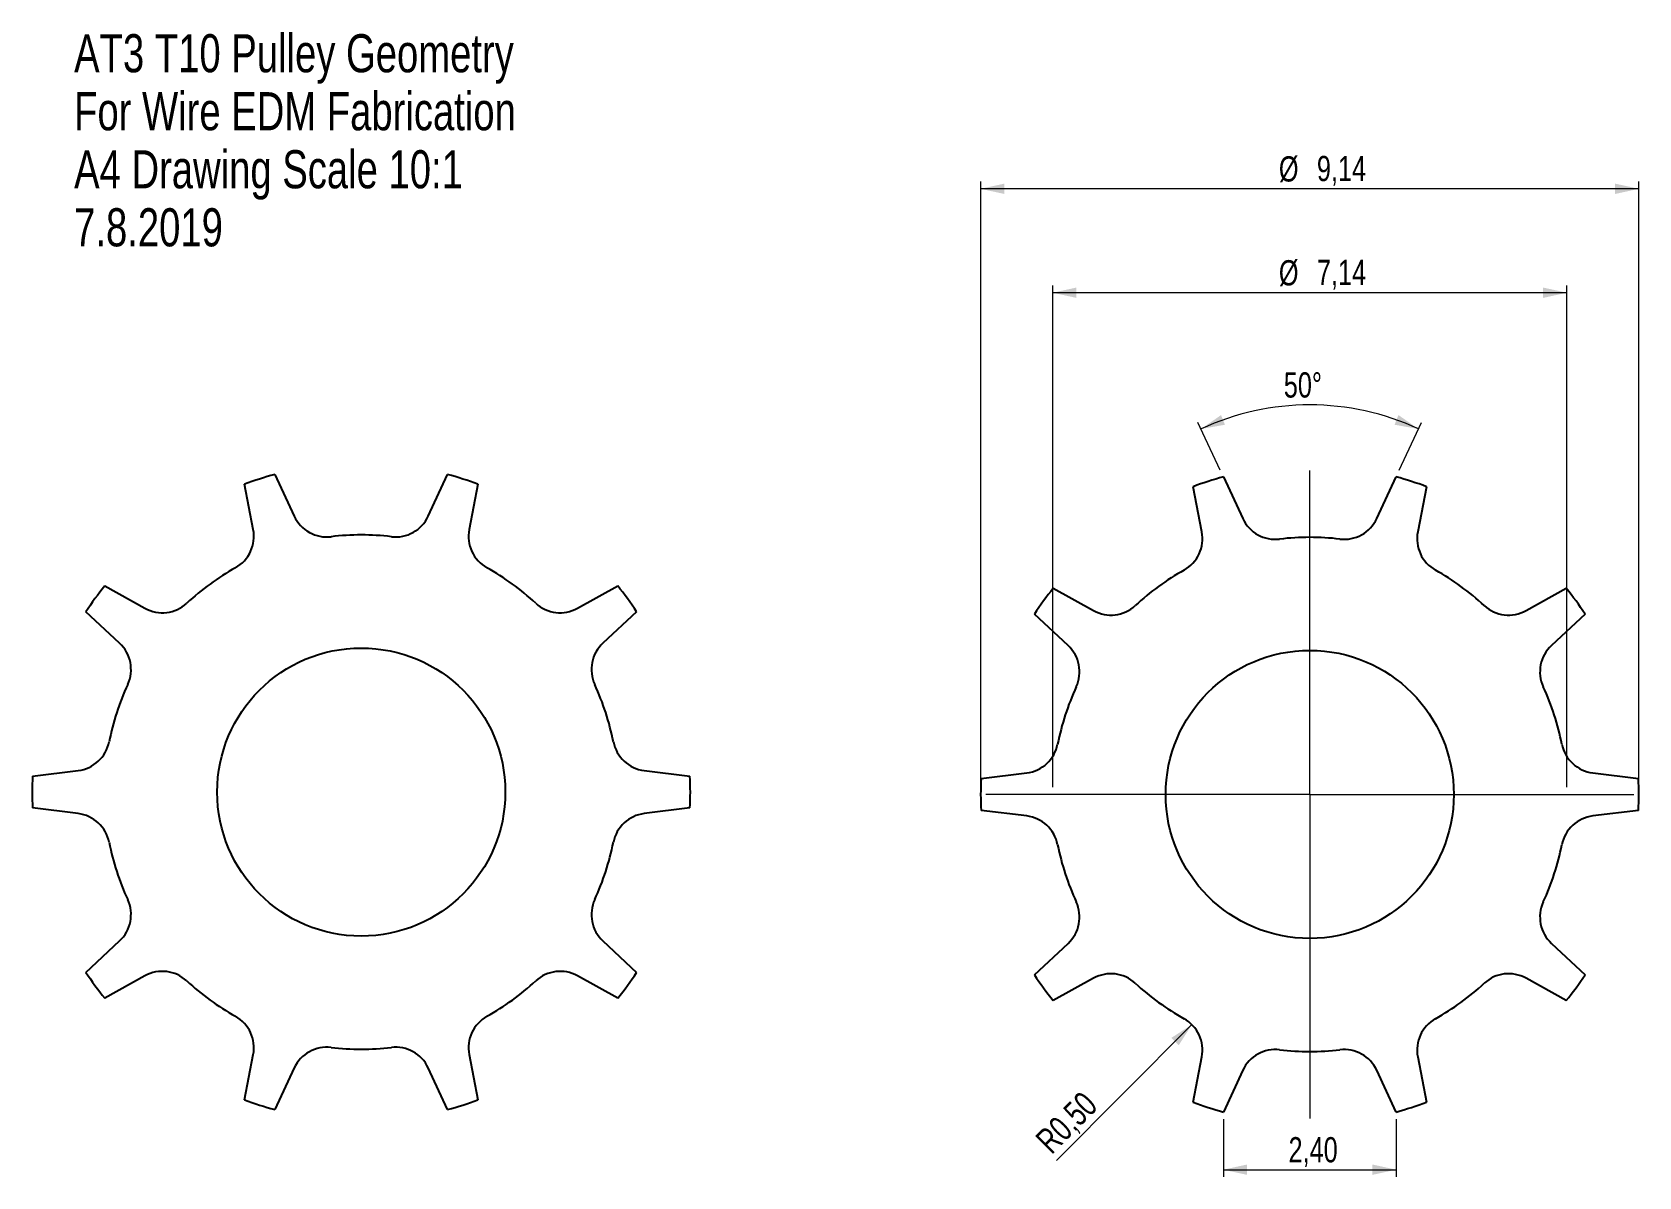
# Model space of a CAD drawing. Header units: millimetres. Extents: x 26 to 249, y 41 to 200.
import ezdxf

# ---------------------------------------------------------------- set-up
doc = ezdxf.new("R2010")
doc.units = ezdxf.units.MM
doc.styles.add('SLDTEXTSTYLE0', font='TXT', dxfattribs={"width": 0.75})
doc.dimstyles.new('SLDDIMSTYLE0', dxfattribs={"dimtxt": 3.5, "dimasz": 3.302, "dimexe": 0, "dimexo": 0.0625, "dimgap": 0.875, "dimtad": 1, "dimlfac": 0.1, "dimrnd": 1e-09, "dimzin": 12, "dimdsep": 46, "dimtxsty": 'SLDTEXTSTYLE0', "dimsah": 1, "dimcen": 0.09, "dimadec": 0, "dimazin": 3, "dimtfac": 1, "dimtofl": 0, "dimtmove": 0, "dimatfit": 3, "dimfxl": 1, "dimfrac": 2, "dimtolj": 1, "dimtzin": 12, "dimarcsym": 0})
doc.dimstyles.new('SLDDIMSTYLE1', dxfattribs={"dimtxt": 3.5, "dimasz": 3.302, "dimexe": 0, "dimexo": 0.0625, "dimgap": 0.875, "dimtad": 1, "dimlfac": 0.1, "dimrnd": 1e-09, "dimdsep": 46, "dimtxsty": 'SLDTEXTSTYLE0', "dimsah": 1, "dimcen": 0, "dimadec": 0, "dimazin": 2, "dimtfac": 1, "dimtofl": 0, "dimtmove": 1, "dimatfit": 3, "dimfxl": 1, "dimfrac": 2, "dimtolj": 1, "dimtzin": 12, "dimarcsym": 0})
doc.dimstyles.new('SLDDIMSTYLE2', dxfattribs={"dimtxt": 3.5, "dimasz": 3.302, "dimexe": 0, "dimexo": 0.0625, "dimgap": 0.875, "dimtad": 1, "dimdec": 4, "dimlfac": 0.1, "dimzin": 12, "dimdsep": 46, "dimtxsty": 'SLDTEXTSTYLE0', "dimsah": 1, "dimcen": 0.09, "dimazin": 3, "dimtfac": 1, "dimtofl": 0, "dimtmove": 0, "dimatfit": 3, "dimfxl": 1, "dimfrac": 2, "dimtolj": 1, "dimtzin": 12, "dimarcsym": 0})

# ---------------------------------------------------------------- blocks, each defined once
blk = doc.blocks.new('SW_NOTE_0')
at = {"color": 0, "linetype": 'Continuous', "lineweight": 0, "attachment_point": 1, "style": 'SLDTEXTSTYLE0'}
for s, insert, char_height in [('AT3 T10 Pulley Geometry', (0, 6.82), 5.2917), ('For Wire EDM Fabrication', (0, -1.23), 5.2917), ('A4 Drawing Scale 10:1', (0, -9.29), 5.2917), ('7.8.2019', (0, -17.35), 5.292)]:
    blk.add_mtext(s, dxfattribs=dict(at, insert=insert, char_height=char_height))
blk = doc.blocks.new('_D')
at = {"color": 7, "linetype": 'Continuous', "lineweight": 18}
for p, q in [((157.35, 94.73), (157.35, 178.82)), ((248.75, 94.73), (248.75, 178.82)), ((248.75, 177.82), (157.35, 177.82))]:
    blk.add_line(p, q, dxfattribs=at)
for points in [[(157.35, 177.82), (160.65, 177.1), (160.65, 178.54)], [(248.75, 177.82), (245.45, 178.54), (245.45, 177.1)]]:
    blk.add_solid(points, dxfattribs=at)
at = {"color": 7, "linetype": 'Continuous', "lineweight": 18, "char_height": 3.5, "attachment_point": 1, "style": 'SLDTEXTSTYLE0'}
for s, insert in [('%%c', (198.76, 182.33)), ('9,14', (204.04, 182.39))]:
    blk.add_mtext(s, dxfattribs=dict(at, insert=insert))
blk = doc.blocks.new('_D_1')
at = {"color": 7, "linetype": 'Continuous', "lineweight": 18}
for p, q in [((167.35, 94.73), (167.35, 164.39)), ((238.75, 163.39), (167.35, 163.39)), ((238.75, 94.73), (238.75, 164.39))]:
    blk.add_line(p, q, dxfattribs=at)
for points in [[(167.35, 163.39), (170.65, 162.67), (170.65, 164.11)], [(238.75, 163.39), (235.45, 164.11), (235.45, 162.67)]]:
    blk.add_solid(points, dxfattribs=at)
at = {"color": 7, "linetype": 'Continuous', "lineweight": 18, "char_height": 3.5, "attachment_point": 1, "style": 'SLDTEXTSTYLE0'}
for s, insert in [('%%c', (198.76, 167.91)), ('7,14', (204.04, 167.96))]:
    blk.add_mtext(s, dxfattribs=dict(at, insert=insert))
blk = doc.blocks.new('_D_2')
at = {"color": 7, "linetype": 'Continuous', "lineweight": 18}
blk.add_line((186.68, 61.76), (167.9, 42.91), dxfattribs=at)
blk.add_solid([(186.68, 61.76), (183.84, 59.93), (184.86, 58.91)], dxfattribs=at)
at = {"color": 7, "linetype": 'Continuous', "lineweight": 18, "insert": (164.71, 46.1), "char_height": 3.5, "attachment_point": 1, "rotation": 45, "style": 'SLDTEXTSTYLE0'}
blk.add_mtext('R0,50', dxfattribs=at)
blk = doc.blocks.new('_D_3')
at = {"color": 7, "linetype": 'Continuous', "lineweight": 18}
for p, q in [((190.63, 138.73), (187.52, 145.38)), ((215.47, 138.73), (218.57, 145.38))]:
    blk.add_line(p, q, dxfattribs=at)
blk.add_arc((203.05, 112.09), 35.73, 65, 115, dxfattribs=at)
for points in [[(187.95, 144.47), (191.27, 145.06), (190.73, 146.4)], [(218.15, 144.47), (215.37, 146.4), (214.82, 145.06)]]:
    blk.add_solid(points, dxfattribs=at)
at = {"color": 7, "linetype": 'Continuous', "lineweight": 18, "insert": (199.44, 152.33), "char_height": 3.5, "attachment_point": 1, "rotation": 0.1334, "style": 'SLDTEXTSTYLE0'}
blk.add_mtext('50°', dxfattribs=at)
blk = doc.blocks.new('_D_4')
at = {"color": 7, "linetype": 'Continuous', "lineweight": 18}
for p, q in [((191.05, 48.63), (191.05, 40.62)), ((215.05, 48.63), (215.05, 40.62)), ((191.05, 41.62), (215.05, 41.62))]:
    blk.add_line(p, q, dxfattribs=at)
for points in [[(191.05, 41.62), (194.35, 40.9), (194.35, 42.34)], [(215.05, 41.62), (211.75, 42.34), (211.75, 40.9)]]:
    blk.add_solid(points, dxfattribs=at)
at = {"color": 7, "linetype": 'Continuous', "lineweight": 18, "insert": (200.1, 46.14), "char_height": 3.5, "attachment_point": 1, "style": 'SLDTEXTSTYLE0'}
blk.add_mtext('2,40', dxfattribs=at)
blk = doc.blocks.new('SW_CENTERMARKSYMBOL_0')
at = {"color": 0, "linetype": 'Continuous', "lineweight": 0}
for p, q in [((0, 25), (0, 45)), ((0, 0), (0, 25)), ((-25, 0), (-45, 0)), ((0, 0), (-25, 0)), ((0, 0), (0, -25)), ((0, 0), (25, 0)), ((25, 0), (45, 0)), ((0, -25), (0, -45))]:
    blk.add_line(p, q, dxfattribs=at)

msp = doc.modelspace()

# ---------------------------------------------------------------- linework, layer by layer
at = {"color": 7, "linetype": 'Continuous', "lineweight": 25}
for p, q in [((56.34207, 130.51449), (55.12312, 136.78545)), ((59.33411, 138.15368), (62.03394, 132.36389)), ((80.63429, 132.36389), (83.33412, 138.15368)), ((87.54511, 136.78545), (86.32616, 130.51449)), ((188.05716, 130.1834), (186.83821, 136.45435)), ((191.0492, 137.82259), (193.74902, 132.0328)), ((212.34938, 132.0328), (215.0492, 137.82259)), ((219.26019, 136.45435), (218.04124, 130.1834)), ((35.70671, 122.6786), (41.29407, 119.58148)), ((101.37416, 119.58148), (106.96152, 122.6786)), ((167.4218, 122.3475), (173.00915, 119.25038)), ((233.08925, 119.25038), (238.6766, 122.3475)), ((37.7763, 114.73969), (33.10418, 119.09652)), ((109.56405, 119.09652), (104.89193, 114.73969)), ((169.49139, 114.40859), (164.81926, 118.76542)), ((241.27914, 118.76542), (236.60701, 114.40859)), ((25.68777, 96.27116), (32.02847, 97.0497)), ((110.63975, 97.0497), (116.98046, 96.27116)), ((157.40285, 95.94006), (163.74356, 96.7186)), ((242.35484, 96.7186), (248.69554, 95.94006)), ((32.02847, 91.06492), (25.68777, 91.84346)), ((116.98046, 91.84346), (110.63975, 91.06492)), ((163.74356, 90.73382), (157.40285, 91.51236)), ((248.69554, 91.51236), (242.35484, 90.73382)), ((33.10418, 69.0181), (37.7763, 73.37493)), ((104.89193, 73.37493), (109.56405, 69.0181)), ((164.81926, 68.68701), (169.49139, 73.04383)), ((236.60701, 73.04383), (241.27914, 68.68701)), ((41.29407, 68.53314), (35.70671, 65.43602)), ((106.96152, 65.43602), (101.37416, 68.53314)), ((173.00915, 68.20204), (167.4218, 65.10492)), ((238.6766, 65.10492), (233.08925, 68.20204)), ((55.12312, 51.32917), (56.34207, 57.60013)), ((86.32616, 57.60013), (87.54511, 51.32917)), ((186.83821, 50.99807), (188.05716, 57.26903)), ((218.04124, 57.26903), (219.26019, 50.99807)), ((62.03394, 55.75073), (59.33411, 49.96094)), ((83.33412, 49.96094), (80.63429, 55.75073)), ((193.74902, 55.41963), (191.0492, 49.62984)), ((215.0492, 49.62984), (212.34938, 55.41963))]:
    msp.add_line(p, q, dxfattribs=at)
for centre in [(71.33411, 94.05731), (203.0492, 93.72621)]:
    msp.add_circle(centre, 20, dxfattribs=at)
for centre, radius, start, end in [((71.33411, 94.05731), 45.7, 105.2233276, 110.7766724), ((71.33411, 94.05731), 45.7, 69.2233276, 74.7766724), ((203.0492, 93.72621), 45.7, 105.2233276, 110.7766724), ((203.0492, 93.72621), 45.7, 69.2233276, 74.7766724), ((66.56548, 134.47699), 5, 205, 276.7285471), ((76.10275, 134.47699), 5, 263.2714529, 335), ((198.28056, 134.14589), 5, 205, 276.7285471), ((207.81784, 134.14589), 5, 263.2714529, 335), ((51.43394, 129.56045), 5, 299.2714529, 11), ((71.33411, 94.05731), 35.7, 83.2714529, 96.7285471), ((91.23429, 129.56045), 5, 169, 240.7285471), ((183.14902, 129.22935), 5, 299.2714529, 11), ((203.0492, 93.72621), 35.7, 83.2714529, 96.7285471), ((222.94938, 129.22935), 5, 169, 240.7285471), ((71.33411, 94.05731), 35.7, 119.2714529, 132.7285471), ((71.33411, 94.05731), 35.7, 47.2714529, 60.7285471), ((203.0492, 93.72621), 35.7, 119.2714529, 132.7285471), ((203.0492, 93.72621), 35.7, 47.2714529, 60.7285471), ((71.33411, 94.05731), 45.7, 141.2233276, 146.7766724), ((71.33411, 94.05731), 45.7, 33.2233276, 38.7766724), ((203.0492, 93.72621), 45.7, 141.2233276, 146.7766724), ((203.0492, 93.72621), 45.7, 33.2233276, 38.7766724), ((43.71812, 123.95458), 5, 241, 312.7285471), ((98.95011, 123.95458), 5, 227.2714529, 299), ((175.4332, 123.62348), 5, 241, 312.7285471), ((230.6652, 123.62348), 5, 227.2714529, 299), ((34.36631, 111.08292), 5, 335.2714529, 47), ((108.30192, 111.08292), 5, 133, 204.7285471), ((166.08139, 110.75182), 5, 335.2714529, 47), ((240.017, 110.75182), 5, 133, 204.7285471), ((71.33411, 94.05731), 35.7, 155.2714529, 168.7285471), ((71.33411, 94.05731), 35.7, 11.2714529, 24.7285471), ((203.0492, 93.72621), 35.7, 155.2714529, 168.7285471), ((203.0492, 93.72621), 35.7, 11.2714529, 24.7285471), ((31.41913, 102.01243), 5, 277, 348.7285471), ((111.2491, 102.01243), 5, 191.2714529, 263), ((163.13421, 101.68133), 5, 277, 348.7285471), ((242.96418, 101.68133), 5, 191.2714529, 263), ((71.33411, 94.05731), 45.7, 177.2233276, 182.7766724), ((71.33411, 94.05731), 45.7, 357.2233276, 2.7766724), ((203.0492, 93.72621), 45.7, 177.2233276, 182.7766724), ((203.0492, 93.72621), 45.7, 357.2233276, 2.7766724), ((31.41913, 86.10219), 5, 11.2714529, 83), ((111.2491, 86.10219), 5, 97, 168.7285471), ((163.13421, 85.77109), 5, 11.2714529, 83), ((242.96418, 85.77109), 5, 97, 168.7285471), ((71.33411, 94.05731), 35.7, 191.2714529, 204.7285471), ((71.33411, 94.05731), 35.7, 335.2714529, 348.7285471), ((203.0492, 93.72621), 35.7, 191.2714529, 204.7285471), ((203.0492, 93.72621), 35.7, 335.2714529, 348.7285471), ((34.36631, 77.0317), 5, 313, 24.7285471), ((108.30192, 77.0317), 5, 155.2714529, 227), ((166.08139, 76.7006), 5, 313, 24.7285471), ((240.017, 76.7006), 5, 155.2714529, 227), ((71.33411, 94.05731), 45.7, 213.2233276, 218.7766724), ((43.71812, 64.16004), 5, 47.2714529, 119), ((71.33411, 94.05731), 35.7, 227.2714529, 240.7285471), ((71.33411, 94.05731), 35.7, 299.2714529, 312.7285471), ((98.95011, 64.16004), 5, 61, 132.7285471), ((71.33411, 94.05731), 45.7, 321.2233276, 326.7766724), ((203.0492, 93.72621), 45.7, 213.2233276, 218.7766724), ((175.4332, 63.82894), 5, 47.2714529, 119), ((203.0492, 93.72621), 35.7, 227.2714529, 240.7285471), ((203.0492, 93.72621), 35.7, 299.2714529, 312.7285471), ((230.6652, 63.82894), 5, 61, 132.7285471), ((203.0492, 93.72621), 45.7, 321.2233276, 326.7766724), ((51.43394, 58.55417), 5, 349, 60.7285471), ((91.23429, 58.55417), 5, 119.2714529, 191), ((183.14902, 58.22307), 5, 349, 60.7285471), ((222.94938, 58.22307), 5, 119.2714529, 191), ((66.56548, 53.63764), 5, 83.2714529, 155), ((71.33411, 94.05731), 35.7, 263.2714529, 276.7285471), ((76.10275, 53.63764), 5, 25, 96.7285471), ((198.28056, 53.30654), 5, 83.2714529, 155), ((203.0492, 93.72621), 35.7, 263.2714529, 276.7285471), ((207.81784, 53.30654), 5, 25, 96.7285471), ((71.33411, 94.05731), 45.7, 249.2233276, 254.7766724), ((71.33411, 94.05731), 45.7, 285.2233276, 290.7766724), ((203.0492, 93.72621), 45.7, 249.2233276, 254.7766724), ((203.0492, 93.72621), 45.7, 285.2233276, 290.7766724)]:
    msp.add_arc(centre, radius, start, end, dxfattribs=at)

# ---------------------------------------------------------------- block references
at = {"color": 7, "linetype": 'Continuous', "lineweight": 0}
for name, p in [('SW_NOTE_0', (31.46453, 192.47101)), ('SW_CENTERMARKSYMBOL_0', (203.0492, 93.72621))]:
    msp.add_blockref(name, p, dxfattribs=at)

# ---------------------------------------------------------------- dimensions: what is measured, and where the dimension line sits
at = {"color": 7, "linetype": 'Continuous', "lineweight": 18}
for base, p1, p2, picture, middle in [((157.3492, 177.82258), (248.7492, 93.72621), (157.3492, 93.72621), '_D', (205.92665, 177.82258)), ((167.3492, 163.39362), (238.7492, 93.72621), (167.3492, 93.72621), '_D_1', (205.92665, 163.39362))]:
    dim = msp.add_linear_dim(base=base, p1=p1, p2=p2, text='%%c<>', dimstyle='SLDDIMSTYLE0', dxfattribs=at)
    dim.commit()
    dim.dimension.update_dxf_attribs({"geometry": picture, "text_midpoint": middle, "dimtype": 160})
dim = msp.add_angular_dim_2l(base=(203.0492, 147.82268), line1=((212.34938, 132.0328), (215.0492, 137.82258)), line2=((191.0492, 137.82258), (193.74902, 132.0328)), dimstyle='SLDDIMSTYLE2', dxfattribs=at)
dim.commit()
dim.dimension.update_dxf_attribs({"geometry": '_D_3', "text_midpoint": (202.96603, 147.82258), "dimtype": 162})
dim = msp.add_radius_dim(center=(183.14902, 58.22307), mpoint=(186.68455, 61.75861), dimstyle='SLDDIMSTYLE1', dxfattribs=at)
dim.commit()
dim.dimension.update_dxf_attribs({"geometry": '_D_2', "text_midpoint": (171.90366, 46.97772), "dimtype": 164})
dim = msp.add_linear_dim(base=(215.0492, 41.62351), p1=(191.0492, 49.62984), p2=(215.0492, 49.62984), dimstyle='SLDDIMSTYLE0', dxfattribs=at)
dim.commit()
dim.dimension.update_dxf_attribs({"geometry": '_D_4', "text_midpoint": (204.6268, 41.62351), "dimtype": 160})

doc.saveas('drawing.dxf')
